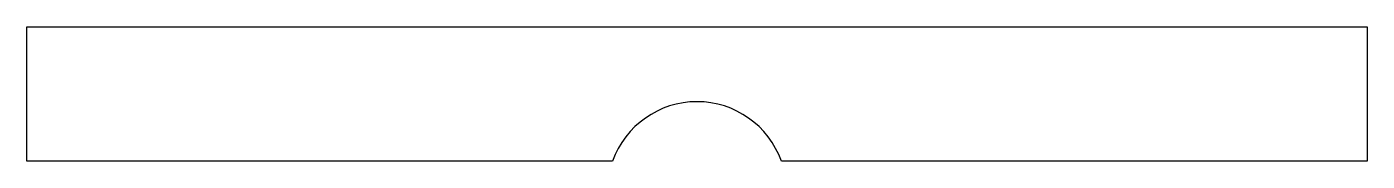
# Model space of a CAD drawing. Header units: inches. Extents: x 0.9 to 60.9, y 1.2 to 7.2.
import ezdxf

# ---------------------------------------------------------------- set-up
doc = ezdxf.new("R2010")
doc.units = ezdxf.units.IN
doc.header["$MEASUREMENT"] = 0

msp = doc.modelspace()

# ---------------------------------------------------------------- linework, layer by layer
msp.add_lwpolyline([(27.134, 1.241), (0.912, 1.241), (0.912, 7.241), (60.912, 7.241), (60.912, 1.241), (34.691, 1.241)])
msp.add_arc((30.912, -0.119), 4.016, 19.78513, 160.21487)

doc.saveas('drawing.dxf')
